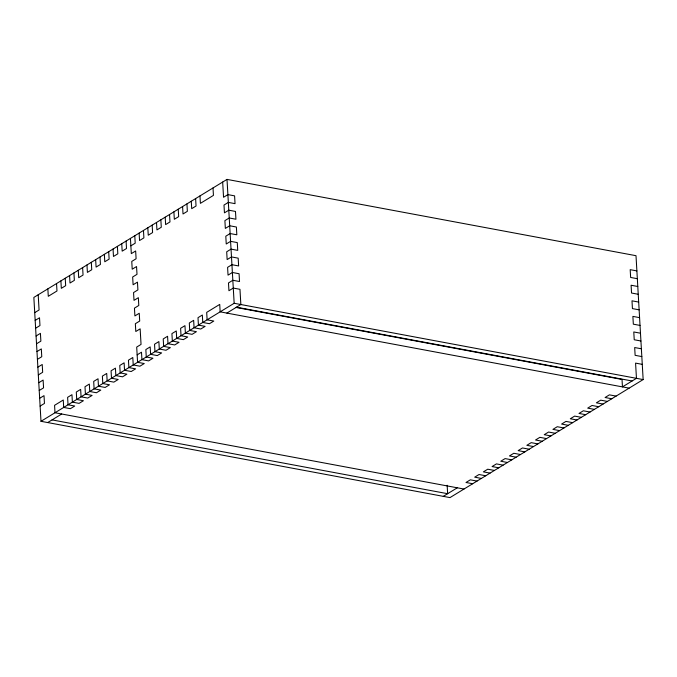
<?xml version="1.0" encoding="UTF-8"?>
<svg xmlns="http://www.w3.org/2000/svg" width="677" height="677" viewBox="0 0 677 677"><rect width="100%" height="100%" fill="white"/><g stroke="black" fill="none" stroke-linecap="round" stroke-linejoin="round"><path stroke-width="1.02" d="M227.015 179.397L33.85 297.423L40.992 421.306L449.985 497.603L643.15 379.577L636.008 255.694L227.015 179.397L234.157 303.279L40.992 421.306M130.864 245.844L135.205 243.187L134.782 235.748M34.73 312.639L39.071 309.981L38.2 294.766M35.179 320.424L39.52 317.775L39.968 325.561L35.627 328.218M36.076 336.004L40.417 333.346L40.874 341.132L36.524 343.789M36.973 351.575L41.322 348.917L41.771 356.711L37.421 359.36M37.87 367.154L42.219 364.497L42.668 372.282L38.318 374.94M38.767 382.725L43.116 380.068L43.565 387.853L39.215 390.511M39.664 398.296L44.013 395.647L44.462 403.433L40.112 406.09M137.152 354.858L141.493 352.209L141.925 359.639L148.618 360.892L152.96 358.235L146.266 356.982L145.843 349.552L150.184 346.895L150.616 354.325L157.309 355.577L161.651 352.92L154.965 351.676L154.534 344.238L158.875 341.58L159.307 349.019L166 350.263L170.35 347.614L163.656 346.362L163.225 338.932L167.574 336.274L167.998 343.704L174.691 344.957L179.041 342.3L172.347 341.047L171.916 333.617L176.265 330.96L176.689 338.398L183.382 339.642L187.732 336.985L181.038 335.741L180.607 328.303L184.956 325.654L185.388 333.084L192.073 334.336L196.423 331.679L189.729 330.427L189.306 322.997L193.647 320.339L194.079 327.77L200.773 329.022L205.114 326.365L198.42 325.121L197.997 317.682L202.338 315.025L202.77 322.464L209.464 323.708L213.805 321.059L207.12 319.806L206.688 312.376L219.729 304.405L220.152 311.843L629.145 388.141M47.686 422.558L61.692 414.002M226.846 313.087L240.851 304.532L239.971 289.307L233.286 288.063L228.936 290.721L228.487 282.935L232.829 280.278L239.523 281.522L239.074 273.736L232.38 272.484L228.039 275.141L227.59 267.356L231.932 264.699L238.626 265.951L238.177 258.165L231.483 256.913L227.142 259.57L226.693 251.785L231.035 249.128L237.729 250.372L237.28 242.586L230.586 241.342L226.245 243.991L225.796 236.205L230.138 233.548L236.832 234.801L236.383 227.015L229.689 225.763L225.339 228.42L224.891 220.634L229.241 217.977L235.934 219.23L235.486 211.436L228.792 210.192L224.442 212.849L223.994 205.055L228.344 202.406L235.037 203.65L234.589 195.865L227.895 194.612L223.545 197.269L222.674 182.054M443.291 496.359L457.297 487.795M636.888 270.91L630.194 269.666L630.642 277.452L637.336 278.704M637.785 286.489L631.091 285.237L631.539 293.023L638.233 294.275M638.682 302.06L631.988 300.816L632.436 308.602L639.13 309.846M639.579 317.64L632.885 316.387L633.333 324.173L640.027 325.425M640.476 333.211L633.782 331.958L634.231 339.752L640.924 340.996M641.373 348.782L634.679 347.538L635.128 355.323L641.821 356.576M642.27 364.361L635.576 363.109L636.456 378.333L622.451 386.889L622.028 379.458L235.765 307.4M234.157 303.279L643.15 379.577M236.501 307.189L632.115 380.99M616.104 396.104L609.41 394.852L605.069 397.509L611.763 398.761M607.413 401.419L600.719 400.166L596.378 402.823L603.072 404.067M598.722 406.725L592.028 405.481L587.687 408.129L594.372 409.382M590.031 412.039L583.337 410.787L578.987 413.444L585.681 414.696M581.34 417.345L574.646 416.101L570.296 418.758L576.99 420.002M572.64 422.66L565.955 421.407L561.605 424.064L568.299 425.317M563.949 427.974L557.256 426.722L552.914 429.379L559.608 430.623M555.258 433.28L548.565 432.036L544.223 434.685L550.917 435.937M546.567 438.594L539.874 437.342L535.532 439.999L542.218 441.252M537.876 443.9L531.183 442.656L526.833 445.314L533.527 446.558M529.186 449.215L522.492 447.962L518.142 450.62L524.836 451.872M520.486 454.529L513.801 453.277L509.451 455.934L516.145 457.178M511.795 459.835L505.101 458.591L500.76 461.24L507.454 462.493M503.104 465.15L496.41 463.897L492.069 466.555L498.754 467.807M494.413 470.456L487.719 469.212L483.37 471.869L490.063 473.113M485.722 475.77L479.028 474.518L474.679 477.175L481.372 478.427M477.031 481.085L470.337 479.832L465.988 482.489L472.681 483.733M463.99 489.048L54.998 412.75L54.566 405.32L63.266 400.005L63.689 407.436L70.383 408.688L74.732 406.031L68.038 404.787L67.607 397.348L71.957 394.691L72.38 402.13L79.074 403.374L83.423 400.725L76.729 399.472L76.298 392.042L80.648 389.385L81.079 396.815L87.765 398.068L92.114 395.41L85.42 394.158L84.989 386.728L89.339 384.071L89.77 391.509L96.464 392.753L100.805 390.096L94.111 388.852L93.688 381.413L98.03 378.765L98.461 386.195L105.155 387.447L109.496 384.79L102.802 383.537L102.379 376.107L106.721 373.45L107.152 380.88L113.846 382.133L118.187 379.475L111.502 378.231L111.07 370.793L115.42 368.136L115.843 375.574L122.537 376.818L126.887 374.169L120.193 372.917L119.761 365.487L124.111 362.83L124.534 370.26L131.228 371.512L135.578 368.855L128.884 367.603L128.452 360.172L132.802 357.515L133.234 364.954L139.919 366.198L144.269 363.541L137.575 362.297L136.695 347.073L141.044 344.415L140.147 328.844L135.798 331.502L135.349 323.716L139.699 321.059L139.25 313.273L134.901 315.922L134.452 308.137L138.802 305.479L138.353 297.694L134.004 300.351L133.555 292.566L137.905 289.908L137.456 282.123L133.107 284.78L132.658 276.986L137.008 274.337L136.551 266.543L132.21 269.201L131.761 261.415L136.102 258.758L135.654 250.972L131.313 253.63L130.433 238.406M52.036 419.901L447.641 493.702L447.15 485.257M213.01 187.952L213.441 195.382L200.4 203.354L199.969 195.915M195.628 198.573L196.051 206.011L191.709 208.66L191.278 201.23M186.937 203.887L187.36 211.317L183.018 213.974L182.587 206.544M178.246 209.193L178.669 216.632L174.327 219.289L173.896 211.85M169.546 214.507L169.978 221.938L165.628 224.595L165.205 217.165M160.855 219.822L161.287 227.252L156.937 229.909L156.514 222.471M152.164 225.128L152.596 232.566L148.246 235.215L147.814 227.785M143.473 230.442L143.896 237.872L139.555 240.53L139.124 233.1M126.083 241.063L126.514 248.493L122.173 251.15L121.742 243.72M117.392 246.377L117.823 253.807L113.474 256.465L113.051 249.026M108.701 251.683L109.132 259.122L104.783 261.771L104.36 254.34M100.01 256.998L100.441 264.428L96.092 267.085L95.66 259.655M91.319 262.304L91.742 269.742L87.401 272.399L86.969 264.961M82.628 267.618L83.051 275.048L78.71 277.705L78.278 270.275M73.928 272.933L74.36 280.363L70.01 283.02L69.587 275.581M65.237 278.239L65.669 285.677L61.319 288.326L60.896 280.896M56.546 283.553L56.978 290.983L48.287 296.298L47.855 288.859"/></g></svg>
